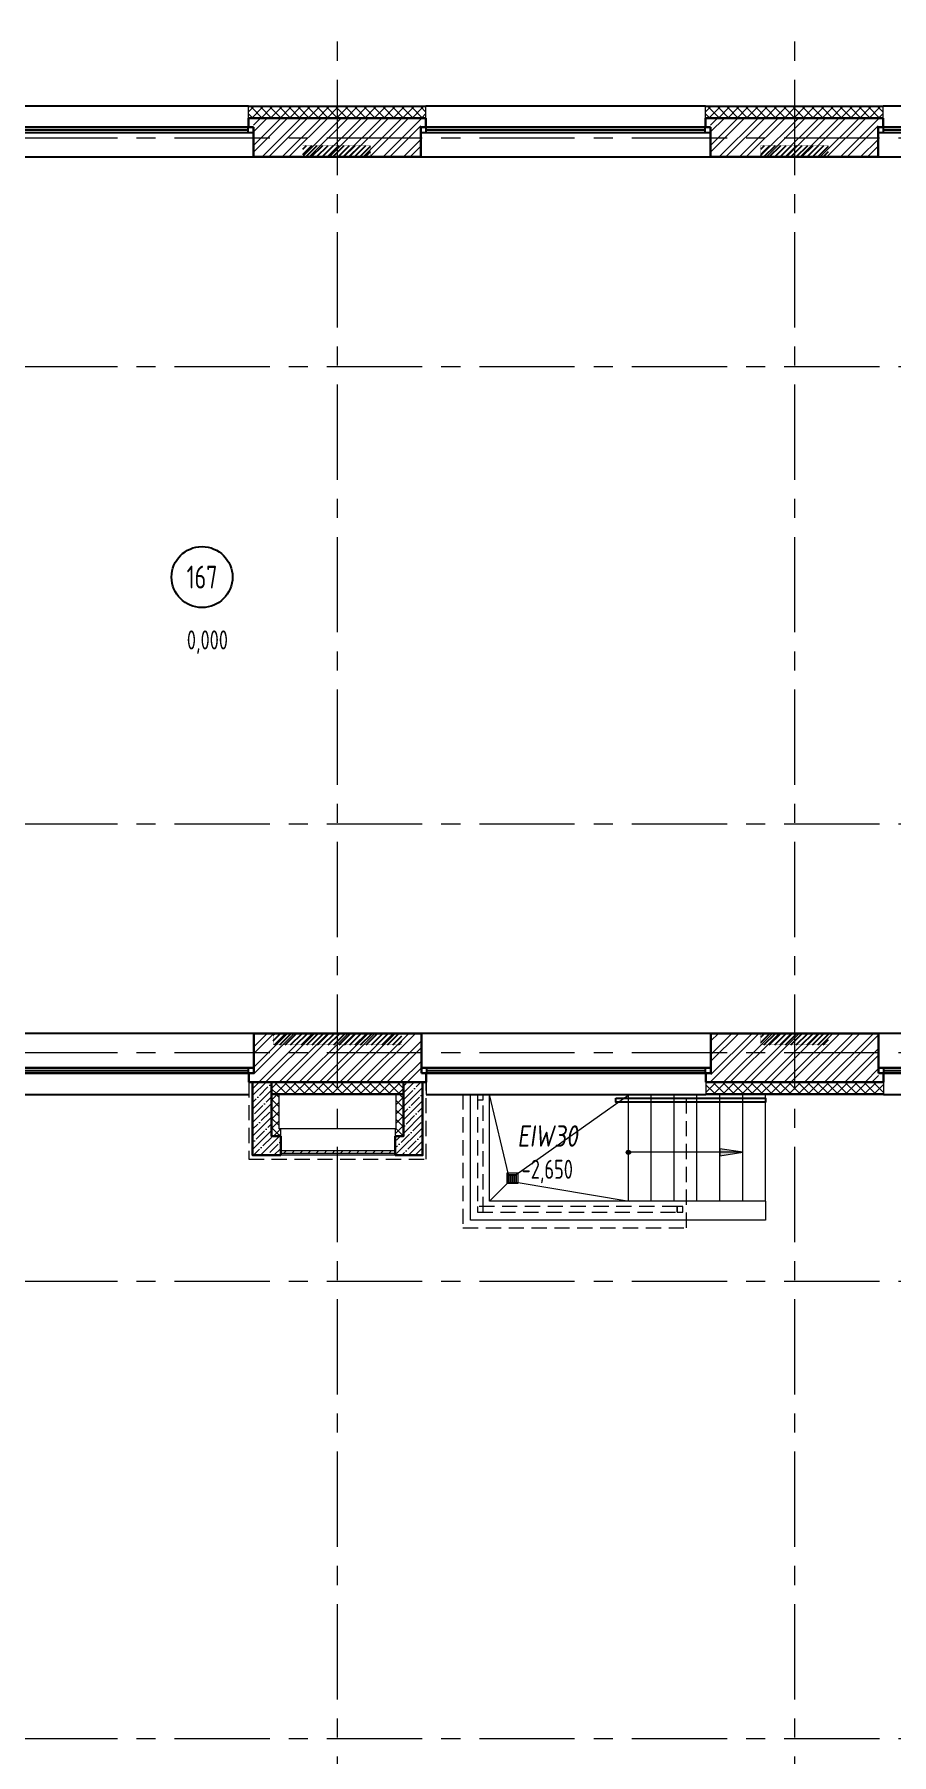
# Model space of a CAD drawing. Header units: millimetres. Extents: x -265044 to 366616, y 0 to 292181.
# Drawn here: x -174208 to -162958, y 106389 to 128958 of the extents above; entities that cross this region are included whole.
import ezdxf
from ezdxf import colors
from ezdxf.entities.mleader import LeaderData, LeaderLine
from ezdxf.enums import TextEntityAlignment as Align
from ezdxf.math import Vec2, Vec3

# ---------------------------------------------------------------- set-up
doc = ezdxf.new("R2010")
doc.units = ezdxf.units.MM
doc.header["$MEASUREMENT"] = 0
doc.linetypes.add('ADSK_Штриховая_ш2 п1', pattern=[3, 2, -1])
doc.linetypes.add('CENTER', pattern=[2, 1.25, -0.25, 0.25, -0.25])
doc.layers.get('0').update_dxf_attribs({"color": 250, "lineweight": 9})
for name, color, linetype, lineweight in [('_0', 250, 'Continuous', 9), ('АР_Лестницы', 250, 'Continuous', 15), ('АР_Лестницы ограждение', 94, 'Continuous', 25), ('АР_Маркер экспликации', 239, 'Continuous', 13), ('АР_МосжилНии_Стены', 202, 'Continuous', 30), ('АР_Навесной фасад', 5, 'Continuous', 5), ('АР_Номер помещения', 1, 'Continuous', 25), ('АР_Оси', 193, 'Continuous', 9), ('АР_Отметки', 250, 'Continuous', 15), ('АР_Помещения_площадь', 19, 'Continuous', 9), ('АР_Сущ Несущая стена', 202, 'Continuous', 30), ('АР_тонкая линия', 250, 'Continuous', 0), ('АР_Утеплитель', 250, 'Continuous', 9), ('АР_Штриховка кирпич', 250, 'Continuous', 9), ('АР_Штриховка монолит', 250, 'Continuous', 9), ('Подвал', 250, 'Continuous', 30)]:
    doc.layers.add(name, color=color, linetype=linetype, lineweight=lineweight)
doc.layers.add('АР_новое окно', color=160, linetype='Continuous')
doc.layers.add('АР_ПБ_Двери', color=7, linetype='Continuous', lineweight=15, true_color=0xdb0000)
doc.layers.add('ТХ_Задание КР', color=7, linetype='Continuous', true_color=0x9a5430)
doc.styles.add('ISOCPEUR', font='isocpeur.ttf', dxfattribs={"width": 0.7})
doc.styles.get("Standard").update_dxf_attribs({"font": 'isocpeur.ttf'})
doc.styles.add('Архитект', font='isocpeur.ttf', dxfattribs={"width": 0.8, "oblique": 8})
pattern_1 = [(45, (-1163613.57, 164426.86), (-132.58252, 132.58252), []), (45, (-1163525.18, 164426.86), (-132.58252, 132.58252), [])]

# ---------------------------------------------------------------- blocks, each defined once
blk = doc.blocks.new('*U156')
at = {"layer": 'АР_новое окно', "color": 8, "lineweight": 20}
for p, q in [((0, 3800), (-70, 3800)), ((0, 0), (-70, 0))]:
    blk.add_line(p, q, dxfattribs=at)
at = {"layer": 'АР_новое окно', "color": 8}
for p, q in [((-70, 3800), (-70, 0)), ((-70, 0), (-70, 3800)), ((0, 3730), (-70, 3730)), ((-35, 3730), (-35, 70)), ((0, 3800), (0, 0)), ((0, 70), (-70, 70))]:
    blk.add_line(p, q, dxfattribs=at)
blk = doc.blocks.new('блок новое окно')
at = {"layer": 'АР_Навесной фасад', "color": 8, "ltscale": 100}
for points in [[(65, -640), (65, -800)], [(3735, -640), (3735, -800)]]:
    blk.add_lwpolyline(points, dxfattribs=at)
at = {"layer": 'АР_новое окно', "color": 8, "ltscale": 100}
for p, q in [((3800, 0), (0, 0)), ((3735, -521), (0, -521))]:
    blk.add_line(p, q, dxfattribs=at)
blk.add_lwpolyline([(65, -800), (3735, -800)], dxfattribs=at)
at = {"layer": 'АР_Сущ Несущая стена', "color": 8, "ltscale": 100}
for p, q in [((0, -521), (0, 0)), ((3800, -521), (3800, 0)), ((65, -521), (0, -521)), ((65, -521), (65, -640)), ((3800, -521), (3735, -521)), ((3735, -521), (3735, -640))]:
    blk.add_line(p, q, dxfattribs=at)
at = {"layer": 'АР_новое окно', "color": 8, "ltscale": 100, "xscale": -1, "rotation": 90}
blk.add_blockref('*U156', (3800, -521), dxfattribs=at)
blk = doc.blocks.new('*U40')
at = {"layer": 'АР_Номер помещения', "color": 8}
blk.add_circle((-5286, -2353), 400, dxfattribs=at)
at = {"layer": 'АР_Помещения_площадь', "color": 8}
blk.add_line((7602, -7863), (7180, -7863), dxfattribs=at)
at = {"color": 8, "style": 'ISOCPEUR', "width": 0.7, "flags": 1}
blk.add_attdef('КАТЕГОРИЯ', (-499, -2092), '', height=250, dxfattribs=at)
at = {"layer": 'АР_Номер помещения', "color": 8, "style": 'ISOCPEUR', "width": 0.7}
blk.add_attdef('НОМЕР_ПОМЕЩЕНИЯ', text='', height=300, dxfattribs=at).set_placement((-5286, -2353), align=Align.MIDDLE_CENTER)
at = {"layer": 'АР_Помещения_площадь', "color": 8, "lineweight": 30, "width": 0.7, "flags": 104}
blk.add_attdef('ИМЯ_ПОМЕЩЕНИЯ', text='', height=100, dxfattribs=at).set_placement((158, 1217), align=Align.MIDDLE_CENTER)
at = {"layer": 'АР_Помещения_площадь', "color": 8, "style": 'ISOCPEUR', "width": 0.7}
blk.add_attdef('ПЛОЩАДЬ_ПОМЕЩЕНИЯ', text='', height=200, dxfattribs=at).set_placement((7607, -7617), align=Align.MIDDLE_RIGHT)
blk = doc.blocks.new('*U22')
h = blk.add_hatch(color=8)
h.dxf.hatch_style = 1
edge = h.paths.add_edge_path()
edge.add_arc((0, 0), 27.6, 359.64, 719.64)
h = blk.add_hatch(color=8)
h.dxf.hatch_style = 1
h.paths.add_polyline_path([(1200, -44), (1200, 44), (1500, 0)])
at = {"color": 8}
blk.add_line((1500, 0), (0, 0), dxfattribs=at)
blk.add_lwpolyline([(1200, 44), (1200, -44), (1500, 0), (1200, 44)], dxfattribs=at)
blk.add_circle((0, 0), 27.6, dxfattribs=at)
blk = doc.blocks.new('_DotSmall')
at = {"color": 8, "linetype": 'ByBlock', "const_width": 0.5}
blk.add_lwpolyline([(-0.0625, 0, 1), (0.0625, 0, 1)], format="xyb", close=True, dxfattribs=at)
blk = doc.blocks.new('A$C1ffa4e92')
at = {"color": 8, "ltscale": 150}
for p, q in [((50, 26), (-50, 26)), ((50, 0), (-50, 0)), ((-26, -50), (-26, 50)), ((0, -50), (0, 50)), ((27, -50), (27, 50)), ((50, -26), (-50, -26))]:
    blk.add_line(p, q, dxfattribs=at)
for points in [[(70, 70), (70, -70), (-70, -70), (-70, 70)], [(50, 50), (50, -50), (-50, -50), (-50, 50)]]:
    blk.add_lwpolyline(points, close=True, dxfattribs=at)

msp = doc.modelspace()

# ---------------------------------------------------------------- hatches: boundary and pattern name
at = {"layer": 'АР_Утеплитель', "ltscale": 100}
h = msp.add_hatch(dxfattribs=at)
h.set_pattern_fill('ANSI37', color=8, scale=700)
h.set_pattern_definition([(45, (-1147438.89, 163752.83), (-61.871843, 61.871843), []), (135, (-1147438.89, 163752.83), (-61.871843, -61.871843), [])])
h.paths.add_polyline_path([(-169068.9, 127860.7), (-171398.9, 127860.7), (-171398.9, 128010.7), (-169068.9, 128010.7)])
h = msp.add_hatch(dxfattribs=at)
h.set_pattern_fill('ANSI37', color=8, scale=700)
h.set_pattern_definition([(45, (-1141438.89, 163752.83), (-61.871843, 61.871843), []), (135, (-1141438.89, 163752.83), (-61.871843, -61.871843), [])])
h.paths.add_polyline_path([(-163068.9, 127860.7), (-165398.9, 127860.7), (-165398.9, 128010.7), (-163068.9, 128010.7)])
h = msp.add_hatch(dxfattribs=at)
h.set_pattern_fill('ANSI37', color=8, scale=700)
h.set_pattern_definition([(45, (-1147433.89, 163882.83), (-61.871843, 61.871843), []), (135, (-1147433.89, 163882.83), (-61.871843, -61.871843), [])])
h.paths.add_polyline_path([(-170583.9, 115060.7), (-170583.9, 115210.7), (-171093.9, 115210.7), (-171093.9, 115060.7)])
h.paths.add_polyline_path([(-169364.1, 115210.7), (-169363.9, 115060.7)])
h.paths.add_polyline_path([(-169363.9, 115060.7), (-169363.9, 115210.7), (-170583.9, 115210.7), (-170583.9, 115060.7)])
h = msp.add_hatch(dxfattribs=at)
h.set_pattern_fill('ANSI37', color=8, scale=700)
h.set_pattern_definition([(45, (-1141433.89, 163882.83), (-61.871843, 61.871843), []), (135, (-1141433.89, 163882.83), (-61.871843, -61.871843), [])])
h.paths.add_polyline_path([(-163063.9, 115210.7), (-165393.9, 115210.7), (-165393.9, 115060.7), (-163063.9, 115060.7)])
h = msp.add_hatch(dxfattribs=at)
h.set_pattern_fill('ANSI37', color=8, scale=700, angle=270.06526)
h.set_pattern_definition([(315.065263, (134938.16, 1e-11), (61.801328, 61.942279), []), (45.065263, (134938.16, 1e-11), (-61.942279, 61.801328), [])])
h.paths.add_polyline_path([(-170993.9, 114499.5), (-170994.9, 115060.7), (-171095.2, 115060.7), (-171094.2, 114498.7)])
h = msp.add_hatch(dxfattribs=at)
h.set_pattern_fill('ANSI37', color=8, scale=700, angle=270.06526)
h.set_pattern_definition([(315.065263, (-483904.58, 201391.98), (61.801328, 61.942279), []), (45.065263, (-483904.58, 201391.98), (-61.942279, 61.801328), [])])
h.paths.add_polyline_path([(-169363.7, 114501.9), (-169364.7, 115050.7), (-169464.6, 115050.6), (-169463.6, 114501)])
h = msp.add_hatch(dxfattribs=at)
h.set_pattern_fill('ANSI37', color=8, scale=700, angle=270.06526)
h.set_pattern_definition([(315.065263, (134938.16, 3.535), (61.801328, 61.942279), []), (45.065263, (134938.16, 3.535), (-61.942279, 61.801328), [])])
h.paths.add_polyline_path([(-170955, 114502.3), (-170955.2, 114599.2), (-170996.3, 114599), (-170996.2, 114502.3)])
at = {"layer": 'АР_Штриховка кирпич', "ltscale": 100}
h = msp.add_hatch(dxfattribs=at)
h.set_pattern_fill('ANSI32', color=8, scale=500)
h.set_pattern_definition([(45, (-1169613.57, 164426.86), (-132.58252, 132.58252), []), (45, (-1169525.18, 164426.86), (-132.58252, 132.58252), [])])
h.paths.add_polyline_path([(-169133.9, 127860.7), (-171333.9, 127860.7), (-171333.9, 127350.7), (-169133.9, 127350.7)])
h = msp.add_hatch(dxfattribs=at)
h.set_pattern_fill('ANSI32', color=8, scale=500)
h.set_pattern_definition(pattern_1)
h.paths.add_polyline_path([(-163133.9, 127860.7), (-165333.9, 127860.7), (-165333.9, 127350.7), (-163133.9, 127350.7)])
h = msp.add_hatch(dxfattribs=at)
h.set_pattern_fill('ANSI32', color=8, scale=500)
h.set_pattern_definition(pattern_1)
h.paths.add_polyline_path([(-169128.9, 115850.7), (-171328.9, 115850.7), (-171328.9, 115210.7), (-169128.9, 115210.7)])
h = msp.add_hatch(dxfattribs=at)
h.set_pattern_fill('ANSI32', color=8, scale=500)
h.set_pattern_definition(pattern_1)
h.paths.add_polyline_path([(-163128.9, 115850.7), (-165328.9, 115850.7), (-165328.9, 115210.7), (-163128.9, 115210.7)])
h = msp.add_hatch(dxfattribs=at)
h.set_pattern_fill('ANSI31', color=8, scale=600)
h.paths.add_polyline_path([(-170955, 114312.6), (-169453.5, 114312.6), (-169453.5, 114275.3), (-170955, 114275.3)])
at = {"layer": 'АР_Штриховка монолит', "ltscale": 100}
h = msp.add_hatch(dxfattribs=at)
h.set_pattern_fill('ANSI35', color=8, scale=500)
h.paths.add_polyline_path([(-170975, 114252.3), (-170975, 114502.3), (-169453.5, 114502.3), (-169453.5, 114252.3)], flags=17)
h.paths.add_polyline_path([(-169363.9, 114502.3), (-171093.9, 114502.3), (-171093.9, 115210.7), (-171343.9, 115210.7), (-171343.9, 114252.3), (-169113.9, 114252.3), (-169113.9, 115210.7), (-169363.9, 115210.7)])
at = {"layer": 'ТХ_Задание КР', "ltscale": 100, "transparency": 33554636}
h = msp.add_hatch(dxfattribs=at)
h.set_pattern_fill('ANSI31', color=8, scale=400)
h.set_pattern_definition([(45, (5988.235, -1.21), (-35.355339, 35.355339), [])])
h.paths.add_polyline_path([(-170685.7, 127350.7), (-170685.7, 127500.8), (-169795.7, 127500.8), (-169795.7, 127350.7)])
h = msp.add_hatch(dxfattribs=at)
h.set_pattern_fill('ANSI31', color=8, scale=400)
h.set_pattern_definition([(45, (12000, -1.25), (-35.355339, 35.355339), [])])
h.paths.add_polyline_path([(-164673.9, 127350.7), (-164673.9, 127500.7), (-163783.9, 127500.7), (-163783.9, 127350.7)])
h = msp.add_hatch(dxfattribs=at)
h.set_pattern_fill('ANSI31', color=8, scale=400)
h.set_pattern_definition([(45, (6000, -11651.34), (-35.355339, 35.355339), [])])
h.paths.add_polyline_path([(-171073.9, 115700.6), (-171073.9, 115850.6), (-169383.9, 115850.6), (-169383.9, 115700.6)])
h = msp.add_hatch(dxfattribs=at)
h.set_pattern_fill('ANSI31', color=8, scale=400)
h.set_pattern_definition([(45, (12000, -11651.295), (-35.355339, 35.355339), [])])
h.paths.add_polyline_path([(-164673.9, 115700.6), (-164673.9, 115850.7), (-163783.9, 115850.7), (-163783.9, 115700.6)])

# ---------------------------------------------------------------- linework, layer by layer
at = {"color": 8, "ltscale": 100}
msp.add_line((-164611.7, 113650.7, -6.9), (-164611.7, 113400.7, -6.9), dxfattribs=at)
at = {"color": 8, "ltscale": 150}
for points in [[(-167984.4, 114000.5), (-168233.2, 115050.7)], [(-167884.4, 114000.5), (-166403.2, 115050.7)], [(-167984.4, 113900.5), (-168233.2, 113650.7)], [(-167884.4, 113900.5), (-166403.2, 113650.7)]]:
    msp.add_lwpolyline(points, dxfattribs=at)
msp.add_lwpolyline([(-167864.4, 114020.5), (-167864.4, 113880.5), (-168004.4, 113880.5), (-168004.4, 114020.5)], close=True, dxfattribs=at)
at = {"layer": '_0', "color": 8, "ltscale": 100}
for points in [[(-170975.2, 114599.2), (-169473.7, 114601.3), (-169473.5, 114252.3), (-170975, 114252.3)], [(-170975, 114312.6), (-169473.5, 114312.6), (-169473.5, 114275.3), (-170975, 114275.3)]]:
    msp.add_lwpolyline(points, close=True, dxfattribs=at)
for points in [[(-170975, 114252.3), (-170975, 114502.3)], [(-169473.5, 114502.3), (-169473.5, 114252.3)]]:
    msp.add_lwpolyline(points, dxfattribs=at)
at = {"layer": 'АР_Лестницы', "color": 8, "ltscale": 100}
for p, q in [((-166411.7, 113650.7, -3.5), (-166411.7, 115050.7, -3.5)), ((-166111.4, 113650.7, 0.3), (-166111.4, 115050.7, 0.3)), ((-165811.7, 113650.7, -3.5), (-165811.7, 115050.7, -3.5)), ((-165511.7, 113650.7, -3.5), (-165511.7, 115050.7, -3.5)), ((-165211.7, 113650.7, -3.5), (-165211.7, 115050.7, -3.5)), ((-164911.7, 113650.7, -3.5), (-164911.7, 115050.7, -3.5)), ((-164611.7, 113650.7, -3.5), (-164611.7, 115050.7, -3.5))]:
    msp.add_line(p, q, dxfattribs=at)
for points in [[(-164611.7, 113400.7), (-168483.2, 113400.7), (-168483.2, 115050.7)], [(-164611.7, 113650.7), (-168233.2, 113650.7), (-168233.2, 115050.7)]]:
    msp.add_lwpolyline(points, dxfattribs=at)
at = {"layer": 'АР_Лестницы ограждение', "color": 8, "ltscale": 100}
msp.add_lwpolyline([(-166578, 115000.7), (-164611.7, 115000.7), (-164611.7, 114950.7), (-166578, 114950.7)], close=True, dxfattribs=at)
at = {"layer": 'АР_МосжилНии_Стены', "color": 8, "ltscale": 100}
for points in [[(-171343.9, 115210.7), (-171343.9, 114252.3), (-170975, 114252.3)], [(-171093.9, 115210.7), (-171093.9, 114502.3), (-170975, 114502.3)], [(-169473.5, 114252.3), (-169113.9, 114252.3), (-169113.9, 115210.7)], [(-169473.5, 114502.3), (-169363.9, 114502.3), (-169363.9, 115210.7)], [(-170975, 114252.3), (-170975, 114502.3)], [(-169473.5, 114502.3), (-169473.5, 114252.3)]]:
    msp.add_lwpolyline(points, dxfattribs=at)
at = {"layer": 'АР_Навесной фасад', "color": 8, "ltscale": 100}
for p, q in [((-171398.9, 128020.7), (-169068.9, 128020.7)), ((-171398.9, 128010.7), (-169068.9, 128010.7)), ((-165398.9, 128020.7), (-163068.9, 128020.7)), ((-165398.9, 128010.7), (-163068.9, 128010.7)), ((-171093.9, 115060.7), (-169363.9, 115060.7)), ((-171093.9, 115050.7), (-169363.9, 115050.7)), ((-165393.9, 115060.7), (-163063.9, 115060.7)), ((-165393.9, 115050.7), (-163063.9, 115050.7))]:
    msp.add_line(p, q, dxfattribs=at)
for points in [[(-171398.9, 127860.7), (-171398.9, 128020.7)], [(-169068.9, 127860.7), (-169068.9, 128020.7)], [(-165398.9, 127860.7), (-165398.9, 128020.7)], [(-163068.9, 127860.7), (-163068.9, 128020.7)], [(-169464.9, 115050.7), (-169463.8, 114601.4), (-170994, 114599.1), (-170994.9, 115050.7)]]:
    msp.add_lwpolyline(points, dxfattribs=at)
at = {"layer": 'АР_новое окно', "color": 8}
for p, q in [((-175133.9, 127350.7), (-171333.9, 127350.7)), ((-169133.9, 127350.7), (-165333.9, 127350.7)), ((-163133.9, 127350.7), (-159333.9, 127350.7))]:
    msp.add_line(p, q, dxfattribs=at)
for points in [[(-175068.9, 128020.7), (-171398.9, 128020.7)], [(-169068.9, 128020.7), (-165398.9, 128020.7)], [(-163068.9, 128020.7), (-159398.9, 128020.7)]]:
    msp.add_lwpolyline(points, dxfattribs=at)
at = {"layer": 'АР_Оси', "color": 8, "linetype": 'CENTER', "ltscale": 1000}
for p, q in [((-170233.9, 134363.2), (-170233.9, 78630.8)), ((-164233.9, 134363.2), (-164233.9, 78252.6)), ((-224367.6, 127600.7), (-141189.2, 127600.7)), ((-224367.6, 124600.7), (-141189.2, 124600.7)), ((-224367.6, 124600.7), (-141189.2, 124600.7)), ((-224367.6, 118600.7), (-141189.2, 118600.7)), ((-224367.6, 115600.7), (-141189.2, 115600.7)), ((-224367.6, 112600.7), (-141189.2, 112600.7)), ((-224367.6, 106600.7), (-141189.2, 106600.7))]:
    msp.add_line(p, q, dxfattribs=at)
at = {"layer": 'АР_Сущ Несущая стена', "color": 8, "ltscale": 100}
for p, q in [((-171398.9, 127860.7), (-169068.9, 127860.7)), ((-171398.9, 127741.8), (-171398.9, 127860.7)), ((-169068.9, 127741.8), (-169068.9, 127860.7)), ((-165398.9, 127860.7), (-163068.9, 127860.7)), ((-165398.9, 127741.8), (-165398.9, 127860.7)), ((-163068.9, 127741.8), (-163068.9, 127860.7)), ((-171398.9, 127741.8), (-171333.9, 127741.8)), ((-171333.9, 127741.8), (-171333.9, 127350.7)), ((-169133.9, 127741.8), (-169133.9, 127350.7)), ((-169133.9, 127741.8), (-169068.9, 127741.8)), ((-165398.9, 127741.8), (-165333.9, 127741.8)), ((-165333.9, 127741.8), (-165333.9, 127350.7)), ((-163133.9, 127741.8), (-163133.9, 127350.7)), ((-163133.9, 127741.8), (-163068.9, 127741.8)), ((-171333.9, 127350.7), (-169133.9, 127350.7)), ((-165333.9, 127350.7), (-163133.9, 127350.7)), ((-171328.9, 115850.7), (-169128.9, 115850.7)), ((-165328.9, 115850.7), (-163128.9, 115850.7)), ((-165328.9, 115329.6), (-165328.9, 115850.7)), ((-165328.9, 115329.6), (-165393.9, 115329.6)), ((-165393.9, 115329.6), (-165393.9, 115210.7)), ((-171393.9, 115210.7), (-169063.9, 115210.7)), ((-165393.9, 115210.7), (-163063.9, 115210.7))]:
    msp.add_line(p, q, dxfattribs=at)
at = {"layer": 'АР_Сущ Несущая стена', "color": 8, "lineweight": 15, "ltscale": 100}
msp.add_line((-175068.9, 127741.8), (-171333.9, 127741.8), dxfattribs=at)
at = {"layer": 'АР_тонкая линия', "color": 8, "linetype": 'ADSK_Штриховая_ш2 п1', "ltscale": 100}
for points in [[(-171393.9, 115210.7), (-171393.9, 114202.3), (-169063.9, 114202.3), (-169063.9, 115210.7)], [(-168583.2, 115050.7), (-168583.2, 113300.7), (-165649.2, 113300.7), (-165649.2, 115050.7)]]:
    msp.add_lwpolyline(points, dxfattribs=at)
for points in [[(-168391.9, 113504.6), (-168318.2, 113504.6), (-168317.6, 115050.7), (-168391.4, 115050.7)], [(-168391.9, 113578.3), (-168391.9, 113504.6), (-165770.4, 113504.8), (-165770.4, 113578.5)]]:
    msp.add_lwpolyline(points, close=True, dxfattribs=at)
at = {"layer": 'Подвал', "color": 8, "lineweight": 13, "ltscale": 500}
for points in [[(-168391.4, 114977.3), (-168317.6, 114977.3), (-168317.6, 115050.7), (-168391.4, 115050.7)], [(-165770.4, 113504.6), (-165696.6, 113504.6), (-165696.6, 113578.5), (-165770.4, 113578.5)]]:
    msp.add_lwpolyline(points, close=True, dxfattribs=at)
at = {"layer": 'ТХ_Задание КР', "color": 8, "ltscale": 100, "const_width": 2}
for points in [[(-170685.7, 127350.7), (-170685.7, 127500.8), (-169795.7, 127500.8), (-169795.7, 127350.7)], [(-164673.9, 127350.7), (-164673.9, 127500.7), (-163783.9, 127500.7), (-163783.9, 127350.7)], [(-171073.9, 115700.6), (-171073.9, 115850.6), (-169383.9, 115850.6), (-169383.9, 115700.6)], [(-164673.9, 115700.6), (-164673.9, 115850.7), (-163783.9, 115850.7), (-163783.9, 115700.6)]]:
    msp.add_lwpolyline(points, close=True, dxfattribs=at)

# ---------------------------------------------------------------- block references
at = {"color": 8}
for p in [(-175128.9, 115850.7), (-169128.9, 115850.7)]:
    msp.add_blockref('блок новое окно', p, dxfattribs=at)
at = {"color": 8, "ltscale": 150}
msp.add_blockref('A$C1ffa4e92', (-167934.4, 113950.5), dxfattribs=at)
at = {"layer": 'АР_Лестницы', "color": 8, "ltscale": 100}
msp.add_blockref('*U22', (-166411.7, 114290.7, -3.5), dxfattribs=at)
at = {"layer": 'АР_Маркер экспликации', "color": 8}
ref = msp.add_blockref('*U40', (-166721.4, 124190.7), dxfattribs=at)
ref.add_attrib('НОМЕР_ПОМЕЩЕНИЯ', '167', dxfattribs={"layer": 'АР_Номер помещения', "color": 8, "height": 300, "style": 'ISOCPEUR', "width": 0.7}).set_placement((-172007.5, 121837.8), align=Align.MIDDLE_CENTER)
ref.add_attrib('ПЛОЩАДЬ_ПОМЕЩЕНИЯ', '270.82', dxfattribs={"layer": 'АР_Помещения_площадь', "color": 8, "height": 200, "style": 'ISOCPEUR', "width": 0.7}).set_placement((-159114.1, 116574.2), align=Align.MIDDLE_RIGHT)
at = {"layer": 'АР_новое окно', "color": 8, "xscale": -1, "rotation": 90}
for p in [(-171333.9, 127671.8), (-165333.9, 127671.8), (-159333.9, 127671.8)]:
    msp.add_blockref('*U156', p, dxfattribs=at)
at = {"layer": 'АР_новое окно', "color": 8}
msp.add_blockref('блок новое окно', (-163128.9, 115850.7), dxfattribs=at)

# ---------------------------------------------------------------- texts
at = {"layer": 'АР_ПБ_Двери', "color": 8, "lineweight": 35, "style": 'Архитект', "oblique": 8, "width": 0.8}
msp.add_text('EIW30', height=280, dxfattribs=at).set_placement((-167869.5, 114364.8))

# ---------------------------------------------------------------- leaders
at = {"layer": 'АР_Отметки', "color": 8}
ml = msp.add_multileader_mtext('Standard', dxfattribs=at)
ml.set_content('%%P0,000', color=8, style='ISOCPEUR')
ml.set_leader_properties(color=8, linetype='Continuous', lineweight=-1)
ml.set_arrow_properties(name='DOTSMALL')
ml.build(insert=Vec2(0, 0))
ml.multileader.update_dxf_attribs({"has_text_frame": 1, "text_left_attachment_type": 4, "text_right_attachment_type": 4, "dogleg_length": 100, "arrow_head_size": 180})
ctx = ml.context
ctx.base_point, ctx.char_height, ctx.arrow_head_size, ctx.landing_gap_size, ctx.plane_origin = Vec3(-188062.1, 132532.9), 250, 180, 50, Vec3(-190605.4, 130585.9)
ctx.left_attachment, ctx.right_attachment = 4, 4
notes = []
notes.append((ctx, [(0, (0, 0, 0), (0, 0), (1, 0), 1, [])]))
ctx.mtext.insert, ctx.mtext.width, ctx.mtext.line_spacing_style, ctx.mtext.flow_direction = Vec3(-188012.1, 132866.3), 852.697, 2, 5
ml = msp.add_multileader_mtext('Standard', dxfattribs=at)
ml.set_content('-1,140', color=8, style='ISOCPEUR')
ml.set_leader_properties(color=8, linetype='Continuous', lineweight=-1)
ml.set_arrow_properties(name='DOTSMALL')
ml.build(insert=Vec2(0, 0))
ml.multileader.update_dxf_attribs({"has_text_frame": 1, "text_left_attachment_type": 4, "text_right_attachment_type": 4, "dogleg_length": 100, "arrow_head_size": 180})
ctx = ml.context
ctx.base_point, ctx.char_height, ctx.arrow_head_size, ctx.landing_gap_size, ctx.plane_origin = Vec3(-177653.9, 130764.6), 250, 180, 50, Vec3(-177735.3, 129497)
ctx.left_attachment, ctx.right_attachment = 4, 4
notes.append((ctx, [(0, (0, 0, 0), (0, 0), (1, 0), 1, [])]))
ctx.mtext.insert, ctx.mtext.width, ctx.mtext.line_spacing_style, ctx.mtext.flow_direction = Vec3(-177603.9, 131097.9), 852.697, 2, 5
ml = msp.add_multileader_mtext('Standard', dxfattribs=at)
ml.set_content('%%P0,000', color=8, style='ISOCPEUR')
ml.set_leader_properties(color=8, linetype='Continuous', lineweight=-1)
ml.set_arrow_properties(name='DOTSMALL')
ml.build(insert=Vec2(0, 0))
ml.multileader.update_dxf_attribs({"has_text_frame": 1, "text_left_attachment_type": 4, "text_right_attachment_type": 4, "dogleg_length": 100, "arrow_head_size": 180})
ctx = ml.context
ctx.base_point, ctx.char_height, ctx.arrow_head_size, ctx.landing_gap_size, ctx.plane_origin = Vec3(-185715.8, 130384.9), 250, 180, 50, Vec3(-189667.4, 128946.4)
ctx.left_attachment, ctx.right_attachment = 4, 4
notes.append((ctx, [(0, (0, 0, 0), (0, 0), (1, 0), 1, [])]))
ctx.mtext.insert, ctx.mtext.width, ctx.mtext.line_spacing_style, ctx.mtext.flow_direction = Vec3(-185665.8, 130718.2), 852.697, 2, 5
ml = msp.add_multileader_mtext('Standard', dxfattribs=at)
ml.set_content('Л.4', color=8, style='ISOCPEUR')
ml.set_leader_properties(color=8, linetype='Continuous', lineweight=-1)
ml.set_arrow_properties(name='DOTSMALL')
ml.build(insert=Vec2(0, 0))
ml.multileader.update_dxf_attribs({"has_text_frame": 1, "text_left_attachment_type": 4, "text_right_attachment_type": 4, "dogleg_length": 100, "arrow_head_size": 180})
ctx = ml.context
ctx.base_point, ctx.char_height, ctx.arrow_head_size, ctx.landing_gap_size, ctx.plane_origin = Vec3(-184816.3, 129601.6), 250, 180, 50, Vec3(-159580.4, 117978.5)
ctx.left_attachment, ctx.right_attachment = 4, 4
notes.append((ctx, [(0, (0, 0, 0), (0, 0), (1, 0), 1, [])]))
ctx.mtext.insert, ctx.mtext.width, ctx.mtext.line_spacing_style, ctx.mtext.flow_direction = Vec3(-184766.3, 129934.9), 852.697, 2, 5
ml = msp.add_multileader_mtext('Standard', dxfattribs=at)
ml.set_content('-1,140', color=8, style='ISOCPEUR')
ml.set_leader_properties(color=8, linetype='Continuous', lineweight=-1)
ml.set_arrow_properties(name='DOTSMALL')
ml.build(insert=Vec2(0, 0))
ml.multileader.update_dxf_attribs({"has_text_frame": 1, "text_left_attachment_type": 4, "text_right_attachment_type": 4, "dogleg_length": 100, "arrow_head_size": 180})
ctx = ml.context
ctx.base_point, ctx.char_height, ctx.arrow_head_size, ctx.landing_gap_size, ctx.plane_origin = Vec3(-180313.7, 128673.3, 0), 250, 180, 50, Vec3(-180395.1, 128959.5, 0)
ctx.left_attachment, ctx.right_attachment = 4, 4
notes.append((ctx, [(0, (0, 0, 0), (0, 0), (1, 0), 1, [])]))
ctx.mtext.insert, ctx.mtext.width, ctx.mtext.line_spacing_style, ctx.mtext.flow_direction = Vec3(-180263.7, 129006.7, 0), 852.697, 2, 5
ml = msp.add_multileader_mtext('Standard', dxfattribs=at)
ml.set_content('%%P0,000', color=8, style='ISOCPEUR')
ml.set_leader_properties(color=8, linetype='Continuous', lineweight=-1)
ml.set_arrow_properties(name='DOTSMALL')
ml.build(insert=Vec2(0, 0))
ml.multileader.update_dxf_attribs({"has_text_frame": 1, "text_left_attachment_type": 4, "text_right_attachment_type": 4, "dogleg_length": 100, "arrow_head_size": 180})
ctx = ml.context
ctx.base_point, ctx.char_height, ctx.arrow_head_size, ctx.landing_gap_size, ctx.plane_origin = Vec3(-195756.6, 128483.8, -0.2), 250, 180, 50, Vec3(-198827.6, 126894.3, -0.2)
ctx.left_attachment, ctx.right_attachment = 4, 4
notes.append((ctx, [(0, (0, 0, 0), (0, 0), (1, 0), 1, [])]))
ctx.mtext.insert, ctx.mtext.width, ctx.mtext.line_spacing_style, ctx.mtext.flow_direction = Vec3(-195706.6, 128817.2, -0.2), 852.697, 2, 5
ml = msp.add_multileader_mtext('Standard', dxfattribs=at)
ml.set_content('%%P0,000', color=8, style='ISOCPEUR')
ml.set_leader_properties(color=8, linetype='Continuous', lineweight=-1)
ml.set_arrow_properties(name='DOTSMALL')
ml.build(insert=Vec2(0, 0))
ml.multileader.update_dxf_attribs({"has_text_frame": 1, "text_left_attachment_type": 4, "text_right_attachment_type": 4, "dogleg_length": 100, "arrow_head_size": 180})
ctx = ml.context
ctx.base_point, ctx.char_height, ctx.arrow_head_size, ctx.landing_gap_size, ctx.plane_origin = Vec3(-202684.2, 121780.9, -0.2), 250, 180, 50, Vec3(-205755.3, 120191.3, -0.2)
ctx.left_attachment, ctx.right_attachment = 4, 4
notes.append((ctx, [(0, (0, 0, 0), (0, 0), (1, 0), 1, [])]))
ctx.mtext.insert, ctx.mtext.width, ctx.mtext.line_spacing_style, ctx.mtext.flow_direction = Vec3(-202634.2, 122114.2, -0.2), 852.697, 2, 5
ml = msp.add_multileader_mtext('Standard', dxfattribs=at)
ml.set_content('0,000', color=8, style='ISOCPEUR')
ml.set_leader_properties(color=8, linetype='Continuous', lineweight=-1)
ml.set_arrow_properties(name='DOTSMALL')
ml.build(insert=Vec2(0, 0))
ml.multileader.update_dxf_attribs({"has_text_frame": 1, "text_left_attachment_type": 4, "text_right_attachment_type": 4, "dogleg_length": 100, "arrow_head_size": 180})
ctx = ml.context
ctx.base_point, ctx.char_height, ctx.arrow_head_size, ctx.landing_gap_size, ctx.plane_origin = Vec3(-172256.8, 120804.7, 0), 250, 180, 50, Vec3(-174418, 120213.5, 0)
ctx.left_attachment, ctx.right_attachment = 4, 4
notes.append((ctx, [(0, (0, 0, 0), (0, 0), (1, 0), 1, [])]))
ctx.mtext.insert, ctx.mtext.width, ctx.mtext.line_spacing_style, ctx.mtext.flow_direction = Vec3(-172206.8, 121138.1, 0), 852.697, 2, 5
ml = msp.add_multileader_mtext('Standard', dxfattribs=at)
ml.set_content('-2,650', color=8, style='ISOCPEUR')
ml.set_leader_properties(color=8, linetype='Continuous', lineweight=-1)
ml.set_arrow_properties(name='DOTSMALL')
ml.build(insert=Vec2(0, 0))
ml.multileader.update_dxf_attribs({"has_text_frame": 1, "text_left_attachment_type": 4, "text_right_attachment_type": 4, "dogleg_length": 100, "arrow_head_size": 180})
ctx = ml.context
ctx.base_point, ctx.char_height, ctx.arrow_head_size, ctx.landing_gap_size, ctx.plane_origin = Vec3(-167862.5, 113859.4), 250, 180, 50, Vec3(-170023.7, 113268.2)
ctx.left_attachment, ctx.right_attachment = 4, 4
notes.append((ctx, [(0, (0, 0, 0), (0, 0), (1, 0), 1, [])]))
ctx.mtext.insert, ctx.mtext.width, ctx.mtext.line_spacing_style, ctx.mtext.flow_direction = Vec3(-167812.5, 114192.8), 852.697, 2, 5
for ctx, leaders in notes:
    for number, flags, end, landing, length, lines in leaders:
        leader = LeaderData()
        leader.index, (leader.has_last_leader_line, leader.has_dogleg_vector, leader.attachment_direction) = number, flags
        leader.last_leader_point, leader.dogleg_vector, leader.dogleg_length = Vec3(end), Vec3(landing), length
        for number, points, colour, breaks in lines:
            line = LeaderLine()
            line.index, line.vertices, line.color, line.breaks = number, Vec3.list(points), colors.encode_raw_color(colour), breaks
            leader.lines.append(line)
        ctx.leaders.append(leader)

doc.saveas('drawing.dxf')
